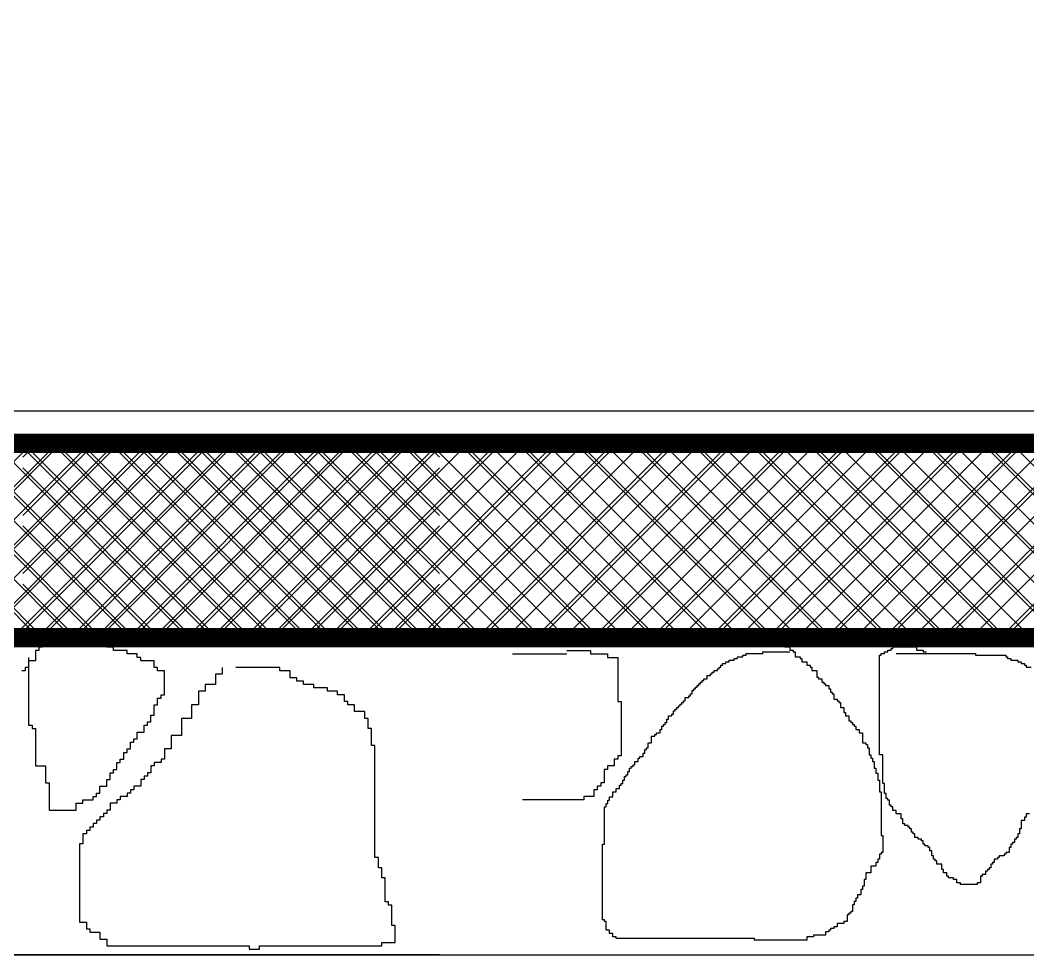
# Model space of a CAD drawing. Extents: x 250879 to 348495, y -51522 to -9360.
# Drawn here: x 290268.3 to 290424, y -50727.1 to -50582.8 of the extents above; entities that cross this region are included whole.
import ezdxf

# ---------------------------------------------------------------- set-up
doc = ezdxf.new("R2010")
doc.units = 0
doc.layers.add('AXIS', color=1, linetype='CONTINUOUS')
doc.layers.add('WALL', color=7, linetype='CONTINUOUS')
doc.layers.add('VIS', color=8, linetype='CONTINUOUS', lineweight=18)

msp = doc.modelspace()

# ---------------------------------------------------------------- hatches: boundary and pattern name
at = {"layer": 'AXIS'}
h = msp.add_hatch(dxfattribs=at)
h.set_pattern_fill('ANSI37', color=256, style=0)
h.set_pattern_definition([(45, (19207.2062, -24231.1652), (-2.24506403, 2.24506403), []), (135, (19207.2062, -24231.1652), (-2.24506403, -2.24506403), [])])
h.paths.add_polyline_path([(289238.58209, -50648.17295), (289238.58209, -50678.17295), (292232.78876, -50678.17295), (292232.78876, -50648.17295)])
at = {"layer": 'VIS', "ltscale": 0.0001}
h = msp.add_hatch(dxfattribs=at)
h.set_pattern_fill('ANSI37', color=256, scale=2, style=0)
h.set_pattern_definition([(45, (-59931.947, -30867.618), (-4.49012806, 4.49012806), []), (135, (-59931.947, -30867.618), (-4.49012806, -4.49012806), [])])
h.paths.add_polyline_path([(289925.61417, -50648.17295), (289863.48237, -50648.17295), (289863.48237, -50653.17295), (289925.61417, -50653.17295)], flags=17)
h.paths.add_polyline_path([(289863.48237, -50648.17295), (289858.48237, -50648.17295), (289858.48237, -50653.17295), (289863.48237, -50653.17295)], flags=17)
h.paths.add_polyline_path([(289858.48237, -50648.17295), (289808.15299, -50648.17295), (289808.15299, -50653.17295), (289858.48237, -50653.17295)])
h.paths.add_polyline_path([(290333.15299, -50678.17295), (290333.15299, -50648.17295), (290008.15299, -50648.17295), (290008.15299, -50678.17295)])
h.paths.add_polyline_path([(289840.34726, -50653.17295), (289840.34726, -50678.17295), (290008.15299, -50678.17295), (290008.15299, -50648.17295), (289925.61417, -50648.17295), (289925.61417, -50653.17295)])
h = msp.add_hatch(dxfattribs=at)
h.set_pattern_fill('ANSI37', color=256, scale=2, style=0)
h.set_pattern_definition([(135, (640533.8467, -30867.618), (4.49012806, 4.49012806), []), (45, (640533.8467, -30867.618), (4.49012806, -4.49012806), [])])
h.paths.add_polyline_path([(290593.74656, -50648.17295), (290676.28538, -50648.17295), (290676.28538, -50653.17295), (290793.74656, -50653.17295), (290793.74656, -50678.17295), (290593.74656, -50678.17295)])
h.paths.add_polyline_path([(290676.28538, -50648.17295), (290738.41718, -50648.17295), (290738.41718, -50653.17295), (290676.28538, -50653.17295)], flags=17)
h.paths.add_polyline_path([(290738.41718, -50648.17295), (290743.41718, -50648.17295), (290743.41718, -50653.17295), (290738.41718, -50653.17295)], flags=17)
h.paths.add_polyline_path([(290743.41718, -50648.17295), (290793.74656, -50648.17295), (290793.74656, -50653.17295), (290743.41718, -50653.17295)])
h.paths.add_polyline_path([(290268.74656, -50678.17295), (290268.74656, -50648.17295), (290593.74656, -50648.17295), (290593.74656, -50678.17295)])

# ---------------------------------------------------------------- linework, layer by layer
at = {"layer": 'WALL', "linetype": 'Continuous'}
for p, q in [((292217.78876, -50643.17295), (289092.2533, -50643.17295)), ((292217.78876, -50648.17295), (289092.2533, -50648.17295)), ((290281.72293, -50679.1108), (290271.75588, -50679.1108)), ((290271.75588, -50679.1108), (290271.75588, -50679.63514)), ((290281.72293, -50679.63514), (290281.72293, -50679.1108)), ((290385.98475, -50679.3121), (290386.50675, -50679.3121)), ((290386.50675, -50679.3121), (290386.50675, -50679.57256)), ((290386.50675, -50679.57256), (290387.2888, -50679.57256)), ((290387.2888, -50679.57256), (290387.2888, -50680.0935)), ((290403.19175, -50679.83303), (290403.19175, -50679.57256)), ((290403.19175, -50679.57256), (290406.84195, -50679.57256)), ((290406.84195, -50679.57256), (290406.84195, -50680.0935)), ((290271.231, -50680.15899), (290270.70707, -50680.15899)), ((290270.70707, -50680.15899), (290270.70707, -50681.73102)), ((290271.75588, -50679.63514), (290271.231, -50679.63514)), ((290271.231, -50679.63514), (290271.231, -50680.15899)), ((290282.7727, -50679.63514), (290281.72293, -50679.63514)), ((290282.7727, -50680.15899), (290282.7727, -50679.63514)), ((290284.87032, -50680.15899), (290282.7727, -50680.15899)), ((290284.87032, -50680.68283), (290284.87032, -50680.15899)), ((290286.44497, -50680.68283), (290284.87032, -50680.68283)), ((290286.44497, -50681.20717), (290286.44497, -50680.68283)), ((290344.4114, -50680.68283), (290352.80475, -50680.68283)), ((290352.80475, -50680.15899), (290356.47702, -50680.15899)), ((290356.47702, -50680.15899), (290356.47702, -50680.68283)), ((290356.47702, -50680.68283), (290359.09953, -50680.68283)), ((290359.09953, -50680.68283), (290359.09953, -50681.20717)), ((290379.20635, -50681.39537), (290379.20635, -50681.13538)), ((290379.20635, -50681.13538), (290379.9884, -50681.13538)), ((290379.9884, -50681.13538), (290379.9884, -50680.87491)), ((290379.9884, -50680.87491), (290380.5104, -50680.87491)), ((290380.5104, -50680.87491), (290380.5104, -50680.61444)), ((290380.5104, -50680.61444), (290383.11755, -50680.61444)), ((290383.11755, -50680.61444), (290383.11755, -50680.35397)), ((290383.11755, -50680.35397), (290387.2888, -50680.35397)), ((290387.2888, -50680.0935), (290387.80985, -50680.0935)), ((290387.80985, -50680.0935), (290387.80985, -50680.35397)), ((290387.80985, -50680.35397), (290388.07085, -50680.35397)), ((290388.07085, -50680.35397), (290388.07085, -50681.13538)), ((290388.07085, -50681.13538), (290388.8529, -50681.13538)), ((290388.8529, -50681.13538), (290388.8529, -50681.39537)), ((290401.10564, -50696.24019), (290401.10564, -50680.87491)), ((290401.10564, -50680.87491), (290401.36665, -50680.87491)), ((290401.36665, -50680.87491), (290401.36665, -50680.61444)), ((290401.36665, -50680.61444), (290401.88865, -50680.61444)), ((290401.88865, -50680.61444), (290401.88865, -50680.35397)), ((290401.88865, -50680.35397), (290402.4097, -50680.35397)), ((290402.4097, -50680.35397), (290402.4097, -50680.0935)), ((290402.4097, -50680.0935), (290402.93074, -50680.0935)), ((290402.93074, -50680.0935), (290402.93074, -50679.83303)), ((290402.93074, -50679.83303), (290403.19175, -50679.83303)), ((290403.71279, -50680.61444), (290415.9665, -50680.61444)), ((290406.84195, -50680.0935), (290407.885, -50680.0935)), ((290407.885, -50680.0935), (290407.885, -50680.35397)), ((290407.885, -50680.35397), (290408.40605, -50680.35397)), ((290415.9665, -50680.61444), (290415.9665, -50680.87491)), ((290415.9665, -50680.87491), (290420.65975, -50680.87491)), ((290420.65975, -50680.87491), (290420.65975, -50681.13538)), ((290420.65975, -50681.13538), (290420.9198, -50681.13538)), ((290420.9198, -50681.13538), (290420.9198, -50681.39537)), ((290269.6573, -50681.20717), (290269.6573, -50691.68755)), ((290270.70707, -50681.73102), (290269.6573, -50681.73102)), ((290269.6573, -50681.73102), (290269.6573, -50682.7792)), ((290286.9689, -50681.20717), (290286.44497, -50681.20717)), ((290286.9689, -50681.73102), (290286.9689, -50681.20717)), ((290289.06747, -50681.73102), (290286.9689, -50681.73102)), ((290289.06747, -50682.7792), (290289.06747, -50681.73102)), ((290359.09953, -50681.20717), (290360.67418, -50681.20717)), ((290360.67418, -50681.20717), (290360.67418, -50688.01963)), ((290376.5992, -50682.69771), (290376.5992, -50682.43724)), ((290376.5992, -50682.43724), (290376.8602, -50682.43724)), ((290376.8602, -50682.43724), (290376.8602, -50682.17677)), ((290376.8602, -50682.17677), (290377.38125, -50682.17677)), ((290377.38125, -50682.17677), (290377.38125, -50681.91631)), ((290377.38125, -50681.91631), (290377.90325, -50681.91631)), ((290377.90325, -50681.91631), (290377.90325, -50681.65584)), ((290377.90325, -50681.65584), (290378.6853, -50681.65584)), ((290378.6853, -50681.65584), (290378.6853, -50681.39537)), ((290378.6853, -50681.39537), (290379.20635, -50681.39537)), ((290388.8529, -50681.39537), (290389.1139, -50681.39537)), ((290389.1139, -50681.39537), (290389.1139, -50681.91631)), ((290389.1139, -50681.91631), (290389.89595, -50681.91631)), ((290389.89595, -50681.91631), (290389.89595, -50682.43724)), ((290389.89595, -50682.43724), (290390.417, -50682.43724)), ((290390.417, -50682.43724), (290390.417, -50682.69771)), ((290420.9198, -50681.39537), (290421.4418, -50681.39537)), ((290421.4418, -50681.39537), (290421.4418, -50681.65584)), ((290421.4418, -50681.65584), (290422.48485, -50681.65584)), ((290422.48485, -50681.65584), (290422.48485, -50681.91631)), ((290422.48485, -50681.91631), (290423.0059, -50681.91631)), ((290423.0059, -50681.91631), (290423.0059, -50682.17677)), ((290423.0059, -50682.17677), (290423.52695, -50682.17677)), ((290423.52695, -50682.17677), (290423.52695, -50682.43724)), ((290423.52695, -50682.43724), (290423.78795, -50682.43724)), ((290423.78795, -50682.43724), (290423.78795, -50682.69771)), ((290269.13242, -50683.30305), (290268.60849, -50683.30305)), ((290269.6573, -50682.7792), (290269.13242, -50682.7792)), ((290269.13242, -50682.7792), (290269.13242, -50683.30305)), ((290289.59236, -50682.7792), (290289.06747, -50682.7792)), ((290289.59236, -50683.30305), (290289.59236, -50682.7792)), ((290290.64117, -50683.30305), (290289.59236, -50683.30305)), ((290290.64117, -50686.97145), (290290.64117, -50683.30305)), ((290299.55941, -50683.82738), (290298.5106, -50683.82738)), ((290298.5106, -50683.82738), (290298.5106, -50685.39942)), ((290299.55941, -50682.7792), (290299.55941, -50683.82738)), ((290308.47765, -50682.7792), (290301.65799, -50682.7792)), ((290308.47765, -50683.30305), (290308.47765, -50682.7792)), ((290310.05134, -50683.30305), (290308.47765, -50683.30305)), ((290310.05134, -50684.35123), (290310.05134, -50683.30305)), ((290374.51405, -50684.521), (290374.51405, -50684.00006)), ((290374.51405, -50684.00006), (290375.0351, -50684.00006)), ((290375.0351, -50684.00006), (290375.0351, -50683.73959)), ((290375.0351, -50683.73959), (290375.2961, -50683.73959)), ((290375.2961, -50683.73959), (290375.2961, -50683.47912)), ((290375.2961, -50683.47912), (290375.55614, -50683.47912)), ((290375.55614, -50683.47912), (290375.55614, -50683.21865)), ((290375.55614, -50683.21865), (290376.07815, -50683.21865)), ((290376.07815, -50683.21865), (290376.07815, -50682.95818)), ((290376.07815, -50682.95818), (290376.33819, -50682.95818)), ((290376.33819, -50682.95818), (290376.33819, -50682.69771)), ((290376.33819, -50682.69771), (290376.5992, -50682.69771)), ((290390.417, -50682.69771), (290390.678, -50682.69771)), ((290390.678, -50682.69771), (290390.678, -50683.21865)), ((290390.678, -50683.21865), (290391.46005, -50683.21865)), ((290391.46005, -50683.21865), (290391.46005, -50684.26053)), ((290423.78795, -50682.69771), (290424.57, -50682.69771)), ((290298.5106, -50685.39942), (290296.9369, -50685.39942)), ((290296.9369, -50685.39942), (290296.9369, -50686.4476)), ((290311.10015, -50684.35123), (290310.05134, -50684.35123)), ((290311.10015, -50684.87508), (290311.10015, -50684.35123)), ((290312.14992, -50684.87508), (290311.10015, -50684.87508)), ((290312.14992, -50685.39942), (290312.14992, -50684.87508)), ((290313.72361, -50685.39942), (290312.14992, -50685.39942)), ((290313.72361, -50685.92327), (290313.72361, -50685.39942)), ((290372.94899, -50685.82286), (290372.94899, -50685.56239)), ((290372.94899, -50685.56239), (290373.21, -50685.56239)), ((290373.21, -50685.56239), (290373.21, -50685.30192)), ((290373.21, -50685.30192), (290373.471, -50685.30192)), ((290373.471, -50685.30192), (290373.471, -50685.04145)), ((290373.471, -50685.04145), (290373.73104, -50685.04145)), ((290373.73104, -50685.04145), (290373.73104, -50684.78098)), ((290373.73104, -50684.78098), (290373.99205, -50684.78098)), ((290373.99205, -50684.78098), (290373.99205, -50684.521)), ((290373.99205, -50684.521), (290374.51405, -50684.521)), ((290391.46005, -50684.26053), (290391.72009, -50684.26053)), ((290391.72009, -50684.26053), (290391.72009, -50684.521)), ((290391.72009, -50684.521), (290392.2421, -50684.521)), ((290392.2421, -50684.521), (290392.2421, -50685.04145)), ((290392.2421, -50685.04145), (290392.5031, -50685.04145)), ((290392.5031, -50685.04145), (290392.5031, -50685.30192)), ((290392.5031, -50685.30192), (290392.76315, -50685.30192)), ((290392.76315, -50685.30192), (290392.76315, -50685.56239)), ((290392.76315, -50685.56239), (290393.28515, -50685.56239)), ((290393.28515, -50685.56239), (290393.28515, -50686.08333)), ((290290.11628, -50687.4953), (290290.11628, -50686.97145)), ((290290.11628, -50686.97145), (290290.64117, -50686.97145)), ((290296.9369, -50686.4476), (290295.88714, -50686.4476)), ((290295.88714, -50686.4476), (290295.88714, -50688.54348)), ((290315.82219, -50685.92327), (290313.72361, -50685.92327)), ((290315.82219, -50686.4476), (290315.82219, -50685.92327)), ((290317.39589, -50686.4476), (290315.82219, -50686.4476)), ((290317.39589, -50686.97145), (290317.39589, -50686.4476)), ((290318.4447, -50686.97145), (290317.39589, -50686.97145)), ((290318.4447, -50688.01963), (290318.4447, -50686.97145)), ((290371.6459, -50687.38568), (290371.6459, -50687.12521)), ((290371.6459, -50687.12521), (290371.9069, -50687.12521)), ((290371.9069, -50687.12521), (290371.9069, -50686.86474)), ((290371.9069, -50686.86474), (290372.16694, -50686.86474)), ((290372.16694, -50686.86474), (290372.16694, -50686.3438)), ((290372.16694, -50686.3438), (290372.42795, -50686.3438)), ((290372.42795, -50686.3438), (290372.42795, -50686.08333)), ((290372.42795, -50686.08333), (290372.68895, -50686.08333)), ((290372.68895, -50686.08333), (290372.68895, -50685.82286)), ((290372.68895, -50685.82286), (290372.94899, -50685.82286)), ((290393.28515, -50686.08333), (290393.54519, -50686.08333)), ((290393.54519, -50686.08333), (290393.54519, -50686.60427)), ((290393.54519, -50686.60427), (290393.8062, -50686.60427)), ((290393.8062, -50686.60427), (290393.8062, -50686.86474)), ((290393.8062, -50686.86474), (290394.0672, -50686.86474)), ((290394.0672, -50686.86474), (290394.0672, -50687.64615)), ((290289.06747, -50690.11552), (290289.06747, -50688.54348)), ((290289.06747, -50688.54348), (290289.59236, -50688.54348)), ((290289.59236, -50688.54348), (290289.59236, -50687.4953)), ((290289.59236, -50687.4953), (290290.11628, -50687.4953)), ((290295.88714, -50688.54348), (290294.83833, -50688.54348)), ((290294.83833, -50688.54348), (290294.83833, -50690.63985)), ((290318.96958, -50688.01963), (290318.4447, -50688.01963)), ((290318.96958, -50688.54348), (290318.96958, -50688.01963)), ((290320.01839, -50688.54348), (290318.96958, -50688.54348)), ((290320.01839, -50689.59167), (290320.01839, -50688.54348)), ((290360.67418, -50688.01963), (290361.19811, -50688.01963)), ((290361.19811, -50688.01963), (290361.19811, -50696.40413)), ((290370.0818, -50688.94801), (290370.0818, -50688.68754)), ((290370.0818, -50688.68754), (290370.34184, -50688.68754)), ((290370.34184, -50688.68754), (290370.34184, -50688.42707)), ((290370.34184, -50688.42707), (290370.60285, -50688.42707)), ((290370.60285, -50688.42707), (290370.60285, -50688.1666)), ((290370.60285, -50688.1666), (290370.86385, -50688.1666)), ((290370.86385, -50688.1666), (290370.86385, -50687.90662)), ((290370.86385, -50687.90662), (290371.12485, -50687.90662)), ((290371.12485, -50687.90662), (290371.12485, -50687.38568)), ((290371.12485, -50687.38568), (290371.6459, -50687.38568)), ((290394.0672, -50687.64615), (290394.58825, -50687.64615)), ((290394.58825, -50687.64615), (290394.58825, -50687.90662)), ((290394.58825, -50687.90662), (290394.84925, -50687.90662)), ((290394.84925, -50687.90662), (290394.84925, -50688.1666)), ((290394.84925, -50688.1666), (290395.11025, -50688.1666)), ((290395.11025, -50688.1666), (290395.11025, -50688.94801)), ((290288.54259, -50691.1637), (290288.54259, -50690.11552)), ((290288.54259, -50690.11552), (290289.06747, -50690.11552)), ((290321.59208, -50689.59167), (290320.01839, -50689.59167)), ((290321.59208, -50690.63985), (290321.59208, -50689.59167)), ((290368.5177, -50690.7713), (290368.5177, -50690.25036)), ((290368.5177, -50690.25036), (290369.03875, -50690.25036)), ((290369.03875, -50690.25036), (290369.03875, -50689.98989)), ((290369.03875, -50689.98989), (290369.29975, -50689.98989)), ((290369.29975, -50689.98989), (290369.29975, -50689.46895)), ((290369.29975, -50689.46895), (290369.55979, -50689.46895)), ((290369.55979, -50689.46895), (290369.55979, -50689.20848)), ((290369.55979, -50689.20848), (290369.8208, -50689.20848)), ((290369.8208, -50689.20848), (290369.8208, -50688.94801)), ((290369.8208, -50688.94801), (290370.0818, -50688.94801)), ((290395.11025, -50688.94801), (290395.6313, -50688.94801)), ((290395.6313, -50688.94801), (290395.6313, -50689.72942)), ((290395.6313, -50689.72942), (290395.8923, -50689.72942)), ((290395.8923, -50689.72942), (290395.8923, -50690.25036)), ((290395.8923, -50690.25036), (290396.41335, -50690.25036)), ((290396.41335, -50690.25036), (290396.41335, -50691.03177)), ((290269.6573, -50691.68755), (290270.18219, -50691.68755)), ((290270.18219, -50691.68755), (290270.18219, -50692.21188)), ((290287.49378, -50692.73573), (290287.49378, -50691.68755)), ((290287.49378, -50691.68755), (290288.01867, -50691.68755)), ((290288.01867, -50691.68755), (290288.01867, -50691.1637)), ((290288.01867, -50691.1637), (290288.54259, -50691.1637)), ((290294.83833, -50690.63985), (290293.26463, -50690.63985)), ((290293.26463, -50690.63985), (290293.26463, -50693.26007)), ((290322.11697, -50690.63985), (290321.59208, -50690.63985)), ((290322.11697, -50692.21188), (290322.11697, -50690.63985)), ((290367.47465, -50692.33363), (290367.47465, -50691.81269)), ((290367.47465, -50691.81269), (290367.73469, -50691.81269)), ((290367.73469, -50691.81269), (290367.73469, -50691.55222)), ((290367.73469, -50691.55222), (290367.9957, -50691.55222)), ((290367.9957, -50691.55222), (290367.9957, -50691.29224)), ((290367.9957, -50691.29224), (290368.2567, -50691.29224)), ((290368.2567, -50691.29224), (290368.2567, -50690.7713)), ((290368.2567, -50690.7713), (290368.5177, -50690.7713)), ((290396.41335, -50691.03177), (290396.67435, -50691.03177)), ((290396.67435, -50691.03177), (290396.67435, -50691.29224)), ((290396.67435, -50691.29224), (290396.93439, -50691.29224)), ((290396.93439, -50691.29224), (290396.93439, -50691.55222)), ((290396.93439, -50691.55222), (290397.1954, -50691.55222)), ((290397.1954, -50691.55222), (290397.1954, -50691.81269)), ((290397.1954, -50691.81269), (290397.4564, -50691.81269)), ((290397.4564, -50691.81269), (290397.4564, -50692.33363)), ((290270.18219, -50692.21188), (290270.70707, -50692.21188)), ((290270.70707, -50692.21188), (290270.70707, -50697.97616)), ((290286.44497, -50693.78392), (290286.44497, -50692.73573)), ((290286.44497, -50692.73573), (290287.49378, -50692.73573)), ((290293.26463, -50693.26007), (290291.69094, -50693.26007)), ((290291.69094, -50693.26007), (290291.69094, -50695.35595)), ((290322.64185, -50692.21188), (290322.11697, -50692.21188)), ((290322.64185, -50694.8321), (290322.64185, -50692.21188)), ((290365.91055, -50694.41738), (290365.91055, -50693.37551)), ((290365.91055, -50693.37551), (290366.4316, -50693.37551)), ((290366.4316, -50693.37551), (290366.4316, -50693.11504)), ((290366.4316, -50693.11504), (290366.6926, -50693.11504)), ((290366.6926, -50693.11504), (290366.6926, -50692.85457)), ((290366.6926, -50692.85457), (290367.21365, -50692.85457)), ((290367.21365, -50692.85457), (290367.21365, -50692.33363)), ((290367.21365, -50692.33363), (290367.47465, -50692.33363)), ((290397.4564, -50692.33363), (290397.97745, -50692.33363)), ((290397.97745, -50692.33363), (290397.97745, -50692.85457)), ((290397.97745, -50692.85457), (290398.49945, -50692.85457)), ((290398.49945, -50692.85457), (290398.49945, -50694.41738)), ((290285.3952, -50695.35595), (290285.3952, -50694.30776)), ((290285.3952, -50694.30776), (290285.92009, -50694.30776)), ((290285.92009, -50694.30776), (290285.92009, -50693.78392)), ((290285.92009, -50693.78392), (290286.44497, -50693.78392)), ((290323.16674, -50694.8321), (290322.64185, -50694.8321)), ((290323.16674, -50712.12494), (290323.16674, -50694.8321)), ((290365.38855, -50695.19831), (290365.38855, -50694.41738)), ((290365.38855, -50694.41738), (290365.91055, -50694.41738)), ((290398.49945, -50694.41738), (290399.0205, -50694.41738)), ((290399.0205, -50694.41738), (290399.0205, -50694.67785)), ((290399.0205, -50694.67785), (290399.2815, -50694.67785)), ((290399.2815, -50694.67785), (290399.2815, -50695.19831)), ((290284.34639, -50696.92798), (290284.34639, -50695.8798)), ((290284.34639, -50695.8798), (290284.87032, -50695.8798)), ((290284.87032, -50695.8798), (290284.87032, -50695.35595)), ((290284.87032, -50695.35595), (290285.3952, -50695.35595)), ((290291.69094, -50695.35595), (290290.64117, -50695.35595)), ((290290.64117, -50695.35595), (290290.64117, -50696.92798)), ((290361.19811, -50696.40413), (290360.67418, -50696.40413)), ((290360.67418, -50696.40413), (290360.67418, -50696.92798)), ((290364.08545, -50696.76113), (290364.08545, -50696.50066)), ((290364.08545, -50696.50066), (290364.6065, -50696.50066)), ((290364.6065, -50696.50066), (290364.6065, -50695.97972)), ((290364.6065, -50695.97972), (290364.8675, -50695.97972)), ((290364.8675, -50695.97972), (290364.8675, -50695.45878)), ((290364.8675, -50695.45878), (290365.1285, -50695.45878)), ((290365.1285, -50695.45878), (290365.1285, -50695.19831)), ((290365.1285, -50695.19831), (290365.38855, -50695.19831)), ((290399.2815, -50695.19831), (290399.54155, -50695.19831)), ((290399.54155, -50695.19831), (290399.54155, -50696.24019)), ((290399.54155, -50696.24019), (290399.80255, -50696.24019)), ((290399.80255, -50696.24019), (290399.80255, -50696.76113)), ((290401.62765, -50696.24019), (290401.10564, -50696.24019)), ((290401.62765, -50700.66768), (290401.62765, -50696.24019)), ((290270.70707, -50697.97616), (290272.28076, -50697.97616)), ((290272.28076, -50697.97616), (290272.28076, -50700.59638)), ((290283.29662, -50698.50001), (290283.29662, -50697.45231)), ((290283.29662, -50697.45231), (290283.82151, -50697.45231)), ((290283.82151, -50697.45231), (290283.82151, -50696.92798)), ((290283.82151, -50696.92798), (290284.34639, -50696.92798)), ((290289.06747, -50697.97616), (290288.54259, -50697.97616)), ((290288.54259, -50697.97616), (290288.54259, -50699.02435)), ((290290.11628, -50697.45231), (290289.06747, -50697.45231)), ((290289.06747, -50697.45231), (290289.06747, -50697.97616)), ((290290.64117, -50696.92798), (290290.11628, -50696.92798)), ((290290.11628, -50696.92798), (290290.11628, -50697.45231)), ((290360.1493, -50697.97616), (290359.09953, -50697.97616)), ((290359.09953, -50697.97616), (290359.09953, -50698.50001)), ((290360.67418, -50696.92798), (290360.1493, -50696.92798)), ((290360.1493, -50696.92798), (290360.1493, -50697.97616)), ((290362.78139, -50698.32346), (290362.78139, -50698.06299)), ((290362.78139, -50698.06299), (290363.0424, -50698.06299)), ((290363.0424, -50698.06299), (290363.0424, -50697.803)), ((290363.0424, -50697.803), (290363.3034, -50697.803)), ((290363.3034, -50697.803), (290363.3034, -50697.28206)), ((290363.3034, -50697.28206), (290363.82445, -50697.28206)), ((290363.82445, -50697.28206), (290363.82445, -50696.76113)), ((290363.82445, -50696.76113), (290364.08545, -50696.76113)), ((290399.80255, -50696.76113), (290400.06355, -50696.76113)), ((290400.06355, -50696.76113), (290400.06355, -50697.28206)), ((290400.06355, -50697.28206), (290400.32359, -50697.28206)), ((290400.32359, -50697.28206), (290400.32359, -50698.32346)), ((290282.24781, -50700.07253), (290282.24781, -50699.02435)), ((290282.24781, -50699.02435), (290282.7727, -50699.02435)), ((290282.7727, -50699.02435), (290282.7727, -50698.50001)), ((290282.7727, -50698.50001), (290283.29662, -50698.50001)), ((290288.01867, -50699.5482), (290287.49378, -50699.5482)), ((290287.49378, -50699.5482), (290287.49378, -50700.07253)), ((290288.54259, -50699.02435), (290288.01867, -50699.02435)), ((290288.01867, -50699.02435), (290288.01867, -50699.5482)), ((290359.09953, -50698.50001), (290358.5756, -50698.50001)), ((290358.5756, -50698.50001), (290358.5756, -50700.59638)), ((290361.73834, -50700.14674), (290361.73834, -50699.6258)), ((290361.73834, -50699.6258), (290361.99935, -50699.6258)), ((290361.99935, -50699.6258), (290361.99935, -50699.36533)), ((290361.99935, -50699.36533), (290362.26035, -50699.36533)), ((290362.26035, -50699.36533), (290362.26035, -50698.8444)), ((290362.26035, -50698.8444), (290362.52135, -50698.8444)), ((290362.52135, -50698.8444), (290362.52135, -50698.32346)), ((290362.52135, -50698.32346), (290362.78139, -50698.32346)), ((290400.32359, -50698.32346), (290400.5846, -50698.32346)), ((290400.5846, -50698.32346), (290400.5846, -50699.10487)), ((290400.5846, -50699.10487), (290400.8456, -50699.10487)), ((290400.8456, -50699.10487), (290400.8456, -50700.14674)), ((290272.28076, -50700.59638), (290272.80469, -50700.59638)), ((290272.80469, -50700.59638), (290272.80469, -50704.78863)), ((290280.67412, -50702.16841), (290280.67412, -50701.12023)), ((290280.67412, -50701.12023), (290281.72293, -50701.12023)), ((290281.72293, -50701.12023), (290281.72293, -50700.07253)), ((290281.72293, -50700.07253), (290282.24781, -50700.07253)), ((290286.9689, -50701.12023), (290285.92009, -50701.12023)), ((290285.92009, -50701.12023), (290285.92009, -50701.64456)), ((290287.49378, -50700.07253), (290286.9689, -50700.07253)), ((290286.9689, -50700.07253), (290286.9689, -50701.12023)), ((290358.05072, -50701.12023), (290357.52583, -50701.12023)), ((290357.52583, -50701.12023), (290357.52583, -50701.64456)), ((290358.5756, -50700.59638), (290358.05072, -50700.59638)), ((290358.05072, -50700.59638), (290358.05072, -50701.12023)), ((290360.95629, -50701.44861), (290360.95629, -50700.92815)), ((290360.95629, -50700.92815), (290361.2173, -50700.92815)), ((290361.2173, -50700.92815), (290361.2173, -50700.66768)), ((290361.2173, -50700.66768), (290361.4783, -50700.66768)), ((290361.4783, -50700.66768), (290361.4783, -50700.14674)), ((290361.4783, -50700.14674), (290361.73834, -50700.14674)), ((290400.8456, -50700.14674), (290401.10564, -50700.14674)), ((290401.10564, -50700.14674), (290401.10564, -50701.96954)), ((290401.88865, -50700.66768), (290401.62765, -50700.66768)), ((290401.88865, -50702.23001), (290401.88865, -50700.66768)), ((290279.62435, -50703.2166), (290279.62435, -50702.69226)), ((290279.62435, -50702.69226), (290280.14924, -50702.69226)), ((290280.14924, -50702.69226), (290280.14924, -50702.16841)), ((290280.14924, -50702.16841), (290280.67412, -50702.16841)), ((290284.87032, -50702.69226), (290283.82151, -50702.69226)), ((290283.82151, -50702.69226), (290283.82151, -50703.2166)), ((290285.3952, -50702.16841), (290284.87032, -50702.16841)), ((290284.87032, -50702.16841), (290284.87032, -50702.69226)), ((290285.92009, -50701.64456), (290285.3952, -50701.64456)), ((290285.3952, -50701.64456), (290285.3952, -50702.16841)), ((290357.00191, -50702.69226), (290355.42725, -50702.69226)), ((290355.42725, -50702.69226), (290355.42725, -50703.2166)), ((290357.52583, -50701.64456), (290357.00191, -50701.64456)), ((290357.00191, -50701.64456), (290357.00191, -50702.69226)), ((290359.3922, -50703.27189), (290359.3922, -50702.75095)), ((290359.3922, -50702.75095), (290359.9142, -50702.75095)), ((290359.9142, -50702.75095), (290359.9142, -50701.96954)), ((290359.9142, -50701.96954), (290360.43525, -50701.96954)), ((290360.43525, -50701.96954), (290360.43525, -50701.44861)), ((290360.43525, -50701.44861), (290360.95629, -50701.44861)), ((290401.10564, -50701.96954), (290401.36665, -50701.96954)), ((290401.36665, -50701.96954), (290401.36665, -50708.74078)), ((290402.1487, -50702.23001), (290401.88865, -50702.23001)), ((290402.1487, -50703.01142), (290402.1487, -50702.23001)), ((290277.00185, -50704.78863), (290277.00185, -50703.74045)), ((290277.00185, -50703.74045), (290278.05066, -50703.74045)), ((290278.05066, -50703.74045), (290278.05066, -50703.2166)), ((290278.05066, -50703.2166), (290279.62435, -50703.2166)), ((290283.29662, -50703.74045), (290282.24781, -50703.74045)), ((290282.24781, -50703.74045), (290282.24781, -50704.78863)), ((290283.82151, -50703.2166), (290283.29662, -50703.2166)), ((290283.29662, -50703.2166), (290283.29662, -50703.74045)), ((290355.42725, -50703.2166), (290345.98509, -50703.2166)), ((290358.61015, -50710.04313), (290358.61015, -50704.31377)), ((290358.61015, -50704.31377), (290358.87115, -50704.31377)), ((290358.87115, -50704.31377), (290358.87115, -50703.79283)), ((290358.87115, -50703.79283), (290359.13215, -50703.79283)), ((290359.13215, -50703.79283), (290359.13215, -50703.27189)), ((290359.13215, -50703.27189), (290359.3922, -50703.27189)), ((290402.4097, -50703.01142), (290402.1487, -50703.01142)), ((290402.4097, -50703.27189), (290402.4097, -50703.01142)), ((290402.6707, -50703.27189), (290402.4097, -50703.27189)), ((290402.6707, -50704.0533), (290402.6707, -50703.27189)), ((290402.93074, -50704.0533), (290402.6707, -50704.0533)), ((290402.93074, -50704.31377), (290402.93074, -50704.0533)), ((290403.19175, -50704.31377), (290402.93074, -50704.31377)), ((290403.19175, -50704.83422), (290403.19175, -50704.31377)), ((290272.80469, -50704.78863), (290277.00185, -50704.78863)), ((290281.199, -50705.83681), (290280.67412, -50705.83681)), ((290280.67412, -50705.83681), (290280.67412, -50706.36066)), ((290281.72293, -50705.31248), (290281.199, -50705.31248)), ((290281.199, -50705.31248), (290281.199, -50705.83681)), ((290282.24781, -50704.78863), (290281.72293, -50704.78863)), ((290281.72293, -50704.78863), (290281.72293, -50705.31248)), ((290403.71279, -50704.83422), (290403.19175, -50704.83422)), ((290403.71279, -50705.35516), (290403.71279, -50704.83422)), ((290404.4958, -50705.35516), (290403.71279, -50705.35516)), ((290404.4958, -50706.13657), (290404.4958, -50705.35516)), ((290423.78795, -50705.8761), (290423.52695, -50705.8761)), ((290423.52695, -50705.8761), (290423.52695, -50706.39704)), ((290424.30899, -50705.35516), (290423.78795, -50705.35516)), ((290423.78795, -50705.35516), (290423.78795, -50705.8761)), ((290279.62435, -50707.40885), (290279.10043, -50707.40885)), ((290279.10043, -50707.40885), (290279.10043, -50707.93269)), ((290280.14924, -50706.885), (290279.62435, -50706.885)), ((290279.62435, -50706.885), (290279.62435, -50707.40885)), ((290280.67412, -50706.36066), (290280.14924, -50706.36066)), ((290280.14924, -50706.36066), (290280.14924, -50706.885)), ((290404.75585, -50706.13657), (290404.4958, -50706.13657)), ((290404.75585, -50706.91798), (290404.75585, -50706.13657)), ((290405.01685, -50706.91798), (290404.75585, -50706.91798)), ((290405.01685, -50707.17845), (290405.01685, -50706.91798)), ((290405.5379, -50707.17845), (290405.01685, -50707.17845)), ((290405.5379, -50707.43892), (290405.5379, -50707.17845)), ((290405.7989, -50707.43892), (290405.5379, -50707.43892)), ((290405.7989, -50707.69939), (290405.7989, -50707.43892)), ((290423.52695, -50706.39704), (290423.0059, -50706.39704)), ((290423.0059, -50706.39704), (290423.0059, -50707.69939)), ((290278.57554, -50708.45703), (290278.05066, -50708.45703)), ((290278.05066, -50708.45703), (290278.05066, -50710.02906)), ((290279.10043, -50707.93269), (290278.57554, -50707.93269)), ((290278.57554, -50707.93269), (290278.57554, -50708.45703)), ((290401.36665, -50708.74078), (290401.62765, -50708.74078)), ((290401.62765, -50708.74078), (290401.62765, -50711.34548)), ((290406.0599, -50707.69939), (290405.7989, -50707.69939)), ((290406.0599, -50708.21984), (290406.0599, -50707.69939)), ((290406.31994, -50708.21984), (290406.0599, -50708.21984)), ((290406.31994, -50708.48031), (290406.31994, -50708.21984)), ((290406.58095, -50708.48031), (290406.31994, -50708.48031)), ((290406.58095, -50709.00125), (290406.58095, -50708.48031)), ((290407.10199, -50709.00125), (290406.58095, -50709.00125)), ((290407.10199, -50709.26172), (290407.10199, -50709.00125)), ((290422.48485, -50709.00125), (290422.22385, -50709.00125)), ((290422.22385, -50709.00125), (290422.22385, -50709.26172)), ((290422.7449, -50708.48031), (290422.48485, -50708.48031)), ((290422.48485, -50708.48031), (290422.48485, -50709.00125)), ((290423.0059, -50707.69939), (290422.7449, -50707.69939)), ((290422.7449, -50707.69939), (290422.7449, -50708.48031)), ((290278.05066, -50710.02906), (290277.52673, -50710.02906)), ((290277.52673, -50710.02906), (290277.52673, -50722.08196)), ((290358.34914, -50721.76231), (290358.34914, -50710.04313)), ((290358.34914, -50710.04313), (290358.61015, -50710.04313)), ((290407.624, -50709.26172), (290407.10199, -50709.26172)), ((290407.624, -50709.52219), (290407.624, -50709.26172)), ((290407.885, -50709.52219), (290407.624, -50709.52219)), ((290407.885, -50710.04313), (290407.885, -50709.52219)), ((290408.14505, -50710.04313), (290407.885, -50710.04313)), ((290408.14505, -50710.3036), (290408.14505, -50710.04313)), ((290408.66705, -50710.3036), (290408.14505, -50710.3036)), ((290408.66705, -50710.56407), (290408.66705, -50710.3036)), ((290408.92709, -50710.56407), (290408.66705, -50710.56407)), ((290408.92709, -50711.08501), (290408.92709, -50710.56407)), ((290421.4418, -50710.56407), (290421.1808, -50710.56407)), ((290421.1808, -50710.56407), (290421.1808, -50711.34548)), ((290421.70184, -50710.04313), (290421.4418, -50710.04313)), ((290421.4418, -50710.04313), (290421.4418, -50710.56407)), ((290421.96285, -50709.78266), (290421.70184, -50709.78266)), ((290421.70184, -50709.78266), (290421.70184, -50710.04313)), ((290422.22385, -50709.26172), (290421.96285, -50709.26172)), ((290421.96285, -50709.26172), (290421.96285, -50709.78266)), ((290323.69066, -50712.12494), (290323.16674, -50712.12494)), ((290323.69066, -50713.69746), (290323.69066, -50712.12494)), ((290401.36665, -50711.60546), (290401.10564, -50711.60546)), ((290401.10564, -50711.60546), (290401.10564, -50712.38687)), ((290401.62765, -50711.34548), (290401.36665, -50711.34548)), ((290401.36665, -50711.34548), (290401.36665, -50711.60546)), ((290409.1881, -50711.08501), (290408.92709, -50711.08501)), ((290409.1881, -50711.86593), (290409.1881, -50711.08501)), ((290409.4491, -50711.86593), (290409.1881, -50711.86593)), ((290409.4491, -50712.38687), (290409.4491, -50711.86593)), ((290419.6167, -50712.1264), (290419.3557, -50712.1264)), ((290419.3557, -50712.1264), (290419.3557, -50712.38687)), ((290420.39875, -50711.86593), (290419.6167, -50711.86593)), ((290419.6167, -50711.86593), (290419.6167, -50712.1264)), ((290420.65975, -50711.60546), (290420.39875, -50711.60546)), ((290420.39875, -50711.60546), (290420.39875, -50711.86593)), ((290421.1808, -50711.34548), (290420.65975, -50711.34548)), ((290420.65975, -50711.34548), (290420.65975, -50711.60546)), ((290324.21555, -50713.69746), (290323.69066, -50713.69746)), ((290324.21555, -50715.26949), (290324.21555, -50713.69746)), ((290400.5846, -50713.42875), (290399.80255, -50713.42875)), ((290399.80255, -50713.42875), (290399.80255, -50714.47062)), ((290400.8456, -50712.90781), (290400.5846, -50712.90781)), ((290400.5846, -50712.90781), (290400.5846, -50713.42875)), ((290401.10564, -50712.38687), (290400.8456, -50712.38687)), ((290400.8456, -50712.38687), (290400.8456, -50712.90781)), ((290409.70914, -50712.38687), (290409.4491, -50712.38687)), ((290409.70914, -50712.64734), (290409.70914, -50712.38687)), ((290409.97015, -50712.64734), (290409.70914, -50712.64734)), ((290409.97015, -50713.16828), (290409.97015, -50712.64734)), ((290410.7522, -50713.16828), (290409.97015, -50713.16828)), ((290410.7522, -50713.94969), (290410.7522, -50713.16828)), ((290418.31264, -50713.68922), (290418.0526, -50713.68922)), ((290418.0526, -50713.68922), (290418.0526, -50713.94969)), ((290418.57365, -50713.16828), (290418.31264, -50713.16828)), ((290418.31264, -50713.16828), (290418.31264, -50713.68922)), ((290418.83465, -50712.90781), (290418.57365, -50712.90781)), ((290418.57365, -50712.90781), (290418.57365, -50713.16828)), ((290419.3557, -50712.38687), (290418.83465, -50712.38687)), ((290418.83465, -50712.38687), (290418.83465, -50712.90781)), ((290324.74043, -50715.26949), (290324.21555, -50715.26949)), ((290324.74043, -50718.93741), (290324.74043, -50715.26949)), ((290399.80255, -50714.47062), (290399.0205, -50714.47062)), ((290399.0205, -50714.47062), (290399.0205, -50715.51202)), ((290411.0132, -50713.94969), (290410.7522, -50713.94969)), ((290411.0132, -50714.47062), (290411.0132, -50713.94969)), ((290411.53425, -50714.47062), (290411.0132, -50714.47062)), ((290411.53425, -50714.99108), (290411.53425, -50714.47062)), ((290411.79525, -50714.99108), (290411.53425, -50714.99108)), ((290411.79525, -50715.25155), (290411.79525, -50714.99108)), ((290412.5773, -50715.25155), (290411.79525, -50715.25155)), ((290412.5773, -50715.51202), (290412.5773, -50715.25155)), ((290417.00955, -50714.99108), (290416.74855, -50714.99108)), ((290416.74855, -50714.99108), (290416.74855, -50716.03296)), ((290417.5306, -50714.73109), (290417.00955, -50714.73109)), ((290417.00955, -50714.73109), (290417.00955, -50714.99108)), ((290417.7916, -50714.21015), (290417.5306, -50714.21015)), ((290417.5306, -50714.21015), (290417.5306, -50714.73109)), ((290418.0526, -50713.94969), (290417.7916, -50713.94969)), ((290417.7916, -50713.94969), (290417.7916, -50714.21015)), ((290398.7595, -50716.55389), (290398.49945, -50716.55389)), ((290398.49945, -50716.55389), (290398.49945, -50717.07483)), ((290399.0205, -50715.51202), (290398.7595, -50715.51202)), ((290398.7595, -50715.51202), (290398.7595, -50716.55389)), ((290413.09834, -50715.51202), (290412.5773, -50715.51202)), ((290413.09834, -50716.03296), (290413.09834, -50715.51202)), ((290413.62035, -50716.03296), (290413.09834, -50716.03296)), ((290413.62035, -50716.29343), (290413.62035, -50716.03296)), ((290416.2275, -50716.29343), (290413.62035, -50716.29343)), ((290416.74855, -50716.03296), (290416.2275, -50716.03296)), ((290416.2275, -50716.03296), (290416.2275, -50716.29343)), ((290397.71644, -50718.3767), (290397.4564, -50718.3767)), ((290397.4564, -50718.3767), (290397.4564, -50718.89764)), ((290398.23845, -50717.85624), (290397.71644, -50717.85624)), ((290397.71644, -50717.85624), (290397.71644, -50718.3767)), ((290398.49945, -50717.07483), (290398.23845, -50717.07483)), ((290398.23845, -50717.07483), (290398.23845, -50717.85624)), ((290325.26436, -50718.93741), (290324.74043, -50718.93741)), ((290325.26436, -50719.46174), (290325.26436, -50718.93741)), ((290325.78924, -50719.46174), (290325.26436, -50719.46174)), ((290325.78924, -50722.60581), (290325.78924, -50719.46174)), ((290397.1954, -50719.41857), (290396.93439, -50719.41857)), ((290396.93439, -50719.41857), (290396.93439, -50720.46045)), ((290397.4564, -50718.89764), (290397.1954, -50718.89764)), ((290397.1954, -50718.89764), (290397.1954, -50719.41857)), ((290396.41335, -50720.98139), (290396.15235, -50720.98139)), ((290396.15235, -50720.98139), (290396.15235, -50722.02278)), ((290396.67435, -50720.72092), (290396.41335, -50720.72092)), ((290396.41335, -50720.72092), (290396.41335, -50720.98139)), ((290396.93439, -50720.46045), (290396.67435, -50720.46045)), ((290396.67435, -50720.46045), (290396.67435, -50720.72092)), ((290277.52673, -50722.08196), (290278.57554, -50722.08196)), ((290278.57554, -50722.08196), (290278.57554, -50723.12966)), ((290278.57554, -50723.12966), (290279.10043, -50723.12966)), ((290279.10043, -50723.12966), (290279.10043, -50723.65399)), ((290326.31413, -50722.60581), (290325.78924, -50722.60581)), ((290326.31413, -50725.22602), (290326.31413, -50722.60581)), ((290358.61015, -50721.76231), (290358.34914, -50721.76231)), ((290358.61015, -50722.02278), (290358.61015, -50721.76231)), ((290358.87115, -50722.02278), (290358.61015, -50722.02278)), ((290358.87115, -50723.32513), (290358.87115, -50722.02278)), ((290394.0672, -50723.06466), (290393.54519, -50723.06466)), ((290393.54519, -50723.06466), (290393.54519, -50723.32513)), ((290394.58825, -50722.80419), (290394.0672, -50722.80419)), ((290394.0672, -50722.80419), (290394.0672, -50723.06466)), ((290395.6313, -50722.28325), (290394.58825, -50722.28325)), ((290394.58825, -50722.28325), (290394.58825, -50722.80419)), ((290396.15235, -50722.02278), (290395.6313, -50722.02278)), ((290395.6313, -50722.02278), (290395.6313, -50722.28325)), ((290279.10043, -50723.65399), (290280.67412, -50723.65399)), ((290280.67412, -50723.65399), (290280.67412, -50724.70218)), ((290280.67412, -50724.70218), (290281.72293, -50724.70218)), ((290281.72293, -50724.70218), (290281.72293, -50725.74987)), ((290359.3922, -50723.32513), (290358.87115, -50723.32513)), ((290359.3922, -50723.84607), (290359.3922, -50723.32513)), ((290359.9142, -50723.84607), (290359.3922, -50723.84607)), ((290359.9142, -50724.36701), (290359.9142, -50723.84607)), ((290360.43525, -50724.36701), (290359.9142, -50724.36701)), ((290360.43525, -50724.62748), (290360.43525, -50724.36701)), ((290381.8135, -50724.62748), (290360.43525, -50724.62748)), ((290381.8135, -50724.88746), (290381.8135, -50724.62748)), ((290390.93804, -50724.36701), (290389.89595, -50724.36701)), ((290389.89595, -50724.36701), (290389.89595, -50724.88746)), ((290392.76315, -50724.10654), (290390.93804, -50724.10654)), ((290390.93804, -50724.10654), (290390.93804, -50724.36701)), ((290393.28515, -50723.5856), (290392.76315, -50723.5856)), ((290392.76315, -50723.5856), (290392.76315, -50724.10654)), ((290393.54519, -50723.32513), (290393.28515, -50723.32513)), ((290393.28515, -50723.32513), (290393.28515, -50723.5856)), ((290281.72293, -50725.74987), (290303.75657, -50725.74987)), ((290303.75657, -50725.74987), (290303.75657, -50726.27421)), ((290303.75657, -50726.27421), (290305.33026, -50726.27421)), ((290305.33026, -50726.27421), (290305.33026, -50725.74987)), ((290305.33026, -50725.74987), (290324.21555, -50725.74987)), ((290324.21555, -50725.74987), (290324.21555, -50725.22602)), ((290324.21555, -50725.22602), (290326.31413, -50725.22602)), ((290389.89595, -50724.88746), (290381.8135, -50724.88746)), ((289072.54164, -50727.14584), (290778.95092, -50727.14584)), ((290333.15299, -50727.14584), (289780.69181, -50727.14584)), ((290242.09536, -50727.14584), (292477.51475, -50727.14584))]:
    msp.add_line(p, q, dxfattribs=at)
at = {"layer": 'WALL', "linetype": 'Continuous', "const_width": 3}
for points in [[(289079.43967, -50092.17295), (289072.2533, -50096.17295), (289072.2533, -50678.17295), (292232.78876, -50678.17295), (292232.78876, -50648.17295)], [(289079.43967, -50108.17295), (289072.2533, -50112.17295), (289072.2533, -50678.17295), (292232.78876, -50678.17295), (292232.78876, -50648.17295)], [(292232.78876, -50648.17295), (289072.2533, -50648.17295)], [(292232.78876, -50648.17295), (289072.2533, -50648.17295)]]:
    msp.add_lwpolyline(points, dxfattribs=at)
at = {"layer": 'WALL', "linetype": 'Continuous'}
msp.add_lwpolyline([(289189.34358, -50678.17295), (292232.78876, -50678.17295), (292232.78876, -50648.17295), (289072.2533, -50648.17295)], dxfattribs=at)

doc.saveas('drawing.dxf')
